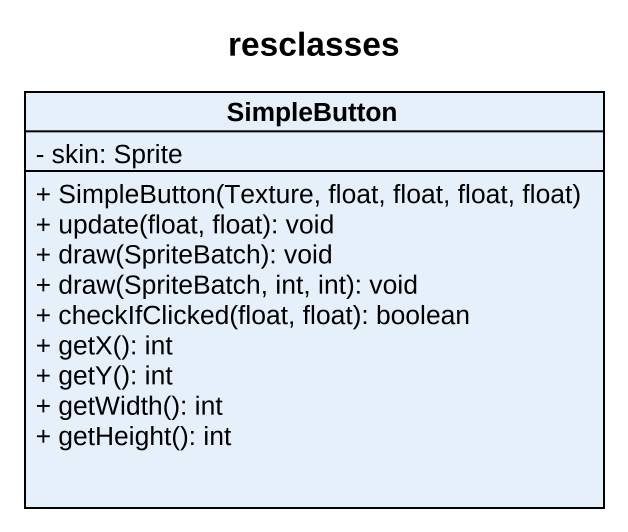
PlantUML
@startuml
title resclasses
hide circle
hide empty members
skinparam classAttributeIconSize 0
class SimpleButton {
  - skin: Sprite
  + SimpleButton(Texture, float, float, float, float)
  + update(float, float): void
  + draw(SpriteBatch): void
  + draw(SpriteBatch, int, int): void
  + checkIfClicked(float, float): boolean
  + getX(): int
  + getY(): int
  + getWidth(): int
  + getHeight(): int
}
@enduml
